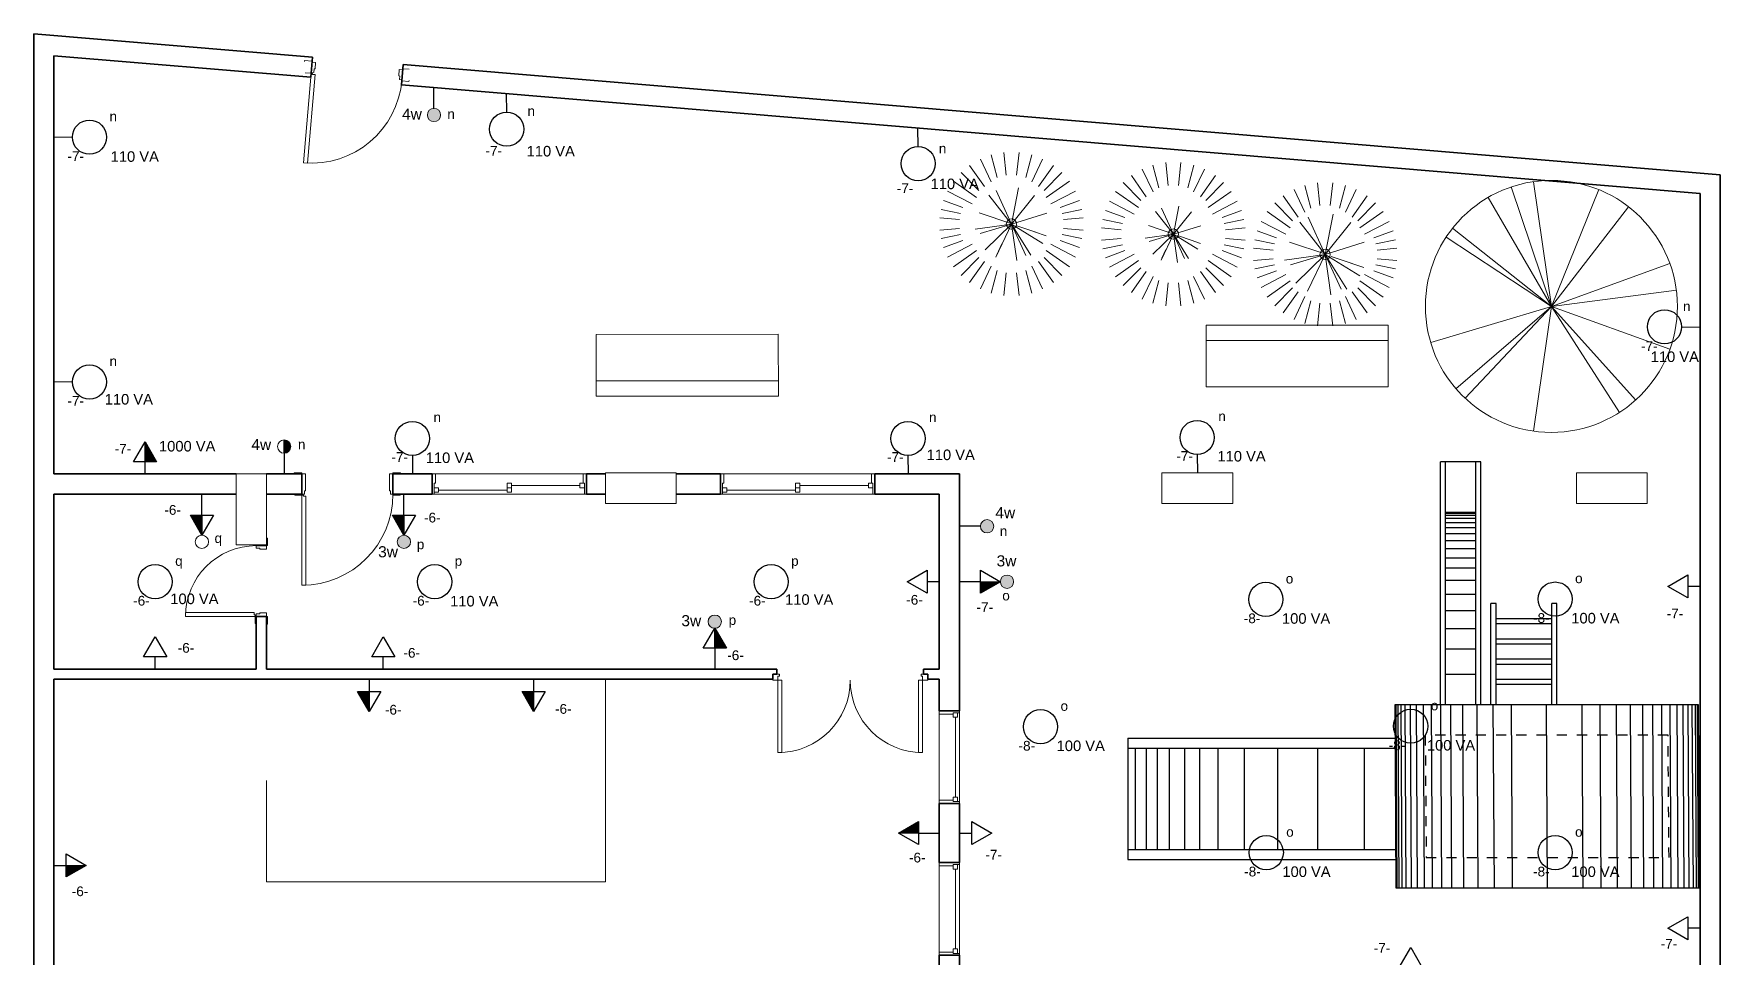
# Model space of a CAD drawing. Header units: metres. Extents: x -182 to 99, y 70 to 113.
# Drawn here: x -91.22 to -74.55, y 103.51 to 112.63 of the extents above; entities that cross this region are included whole.
import ezdxf

# ---------------------------------------------------------------- set-up
doc = ezdxf.new("R2010")
doc.units = ezdxf.units.M
doc.header["$LTSCALE"] = 0.01
doc.linetypes.add('HIDDEN2', pattern=[4.7625, 3.175, -1.5875])
for name, color, linetype, lineweight in [('A-DOOR', 1, 'Continuous', 9), ('A-DOOR-FRAM', 1, 'Continuous', 13), ('A-GLAZ', 6, 'Continuous', 9), ('A-GLAZ-FRAM', 6, 'Continuous', 13), ('A-GLAZ-GLAS', 6, 'Continuous', 13), ('A-WALL', 2, 'Continuous', 9), ('L-PLNT-BEDS', 3, 'Continuous', 9), ('L-SITE', 6, 'Continuous', 9), ('S-COLS', 6, 'Continuous', 9)]:
    doc.layers.add(name, color=color, linetype=linetype, lineweight=lineweight)
for name, color, linetype in [('Elétrica', 7, 'Continuous'), ('MUEBLES 0.05', 54, 'Continuous'), ('PARED 0.1', 4, 'Continuous'), ('Pared 0.3.', 31, 'Continuous'), ('PUERTAS 0.2', 3, 'Continuous')]:
    doc.layers.add(name, color=color, linetype=linetype)
doc.styles.add('Arial', font='arial.ttf', dxfattribs={"height": 0.29506})

# ---------------------------------------------------------------- blocks, each defined once
blk = doc.blocks.new('Puerta de 1 hoja - 90 x 210 cm-129096-Planta Baja')
at = {"layer": 'A-DOOR', "lineweight": 13}
for p, q in [((0.677, 1), (0.717, 1)), ((0.677, 0.12), (0.677, 1)), ((0.717, 0.11), (0.717, 1)), ((0.702, 0.12), (0.677, 0.12)), ((0.702, 0.11), (0.702, 0.12)), ((0.717, 0.11), (0.702, 0.11))]:
    blk.add_line(p, q, dxfattribs=at)
blk.add_arc((0.717, 0.1), 0.9, 90, 180, dxfattribs=at)
at = {"layer": 'A-DOOR-FRAM'}
for p, q in [((-0.183, 0.11), (-0.253, 0.11)), ((-0.253, 0.11), (-0.253, 0.1)), ((-0.183, 0.1), (-0.183, 0.11)), ((-0.158, 0.1), (-0.183, 0.1)), ((-0.158, 0.065), (-0.158, 0.1)), ((-0.148, 0.065), (-0.158, 0.065)), ((-0.148, -0.1), (-0.148, 0.065)), ((0.692, 0.065), (0.682, 0.065)), ((0.682, 0.065), (0.682, -0.1)), ((0.717, 0.1), (0.692, 0.1)), ((0.692, 0.1), (0.692, 0.065)), ((0.787, 0.11), (0.717, 0.11)), ((0.717, 0.11), (0.717, 0.1)), ((0.787, 0.1), (0.787, 0.11)), ((-0.258, -0.1), (-0.258, -0.11)), ((-0.258, -0.11), (-0.183, -0.11)), ((-0.183, -0.11), (-0.183, -0.1)), ((-0.183, -0.1), (-0.148, -0.1)), ((0.682, -0.1), (0.717, -0.1)), ((0.717, -0.1), (0.717, -0.11)), ((0.717, -0.11), (0.792, -0.11)), ((0.792, -0.11), (0.792, -0.1))]:
    blk.add_line(p, q, dxfattribs=at)
blk = doc.blocks.new('PVC Double - Panneaux vitrés haut - 1_43 m x 2_10 m-190045-Planta Baja')
at = {"layer": 'A-DOOR'}
for p, q in [((-0.675, -0.06), (-0.715, -0.06)), ((-0.715, -0.06), (-0.715, -0.775)), ((-0.675, -0.775), (-0.675, -0.06)), ((0.675, -0.775), (0.675, -0.06)), ((0.675, -0.06), (0.715, -0.06)), ((0.715, -0.06), (0.715, -0.775)), ((-0.715, -0.775), (-0.675, -0.775)), ((0.715, -0.775), (0.675, -0.775))]:
    blk.add_line(p, q, dxfattribs=at)
for centre, start, end in [((-0.715, -0.06), 270, 360), ((0.715, -0.06), 180, 270)]:
    blk.add_arc(centre, 0.715, start, end, dxfattribs=at)
at = {"layer": 'A-DOOR-FRAM'}
for p, q in [((-0.7, 0), (-0.725, 0)), ((-0.7, -0.02), (-0.7, 0)), ((0.725, 0), (0.7, 0)), ((0.7, 0), (0.7, -0.02)), ((-0.765, -0.05), (-0.765, -0.06)), ((-0.765, -0.06), (-0.715, -0.06)), ((-0.715, -0.06), (-0.715, -0.02)), ((-0.715, -0.02), (-0.7, -0.02)), ((0.7, -0.02), (0.715, -0.02)), ((0.715, -0.02), (0.715, -0.06)), ((0.715, -0.06), (0.765, -0.06)), ((0.765, -0.06), (0.765, -0.05))]:
    blk.add_line(p, q, dxfattribs=at)
blk = doc.blocks.new('Pilar rectangular hormigón - 300 x 700 mm-506285-Planta Baja')
at = {"layer": 'S-COLS'}
for p, q in [((0.15, 0.35), (-0.15, 0.35)), ((-0.15, 0.35), (-0.15, -0.35)), ((0.15, -0.35), (0.15, 0.35)), ((-0.15, -0.35), (0.15, -0.35))]:
    blk.add_line(p, q, dxfattribs=at)
blk = doc.blocks.new('Puerta de 1 hoja - 70 x 210 cm-V8-Planta Baja')
at = {"layer": 'A-DOOR', "lineweight": 13}
for p, q in [((0.577, -0.07), (0.577, -0.75)), ((0.602, -0.07), (0.577, -0.07)), ((0.602, -0.06), (0.602, -0.07)), ((0.617, -0.06), (0.602, -0.06)), ((0.617, -0.06), (0.617, -0.75)), ((0.577, -0.75), (0.617, -0.75))]:
    blk.add_line(p, q, dxfattribs=at)
blk.add_arc((0.617, -0.05), 0.7, 180, 270, dxfattribs=at)
at = {"layer": 'A-DOOR-FRAM'}
for p, q in [((-0.158, 0.06), (-0.083, 0.06)), ((-0.158, 0.05), (-0.158, 0.06)), ((-0.083, 0.06), (-0.083, 0.05)), ((-0.083, 0.05), (-0.048, 0.05)), ((-0.048, 0.05), (-0.048, -0.015)), ((0.582, -0.015), (0.582, 0.05)), ((0.582, 0.05), (0.617, 0.05)), ((0.617, 0.05), (0.617, 0.06)), ((0.617, 0.06), (0.692, 0.06)), ((0.692, 0.06), (0.692, 0.05)), ((-0.083, -0.06), (-0.091, -0.06)), ((-0.083, -0.05), (-0.083, -0.06)), ((-0.058, -0.05), (-0.083, -0.05)), ((-0.058, -0.015), (-0.058, -0.05)), ((-0.048, -0.015), (-0.058, -0.015)), ((0.592, -0.015), (0.582, -0.015)), ((0.592, -0.05), (0.592, -0.015)), ((0.617, -0.05), (0.592, -0.05)), ((0.617, -0.06), (0.617, -0.05)), ((0.687, -0.06), (0.617, -0.06)), ((0.687, -0.05), (0.687, -0.06))]:
    blk.add_line(p, q, dxfattribs=at)
blk = doc.blocks.new('M_Deslizante con cubrejuntas - 1830 x 0610 mm-391156-Planta Baja')
at = {"layer": 'A-GLAZ-FRAM'}
for p, q in [((-0.762, 0.1), (-0.74295, 0.1)), ((-0.74295, 0.1), (-0.74295, -0.00795)), ((-0.6985, 0.0365), (-0.74295, 0.0365)), ((-0.6985, -0.00795), (-0.6985, 0.0365)), ((-0.022225, 0.08095), (-0.022225, -0.00795)), ((0.022225, 0.08095), (-0.022225, 0.08095)), ((0.022225, 0.0365), (-0.022225, 0.0365)), ((0.022225, -0.00795), (0.022225, 0.08095)), ((0.6985, 0.08095), (0.6985, 0.0365)), ((0.74295, 0.08095), (0.6985, 0.08095)), ((0.6985, 0.0365), (0.74295, 0.0365)), ((0.74295, 0.1), (0.74295, -0.00795)), ((0.762, 0.1), (0.74295, 0.1)), ((0.762, -0.1), (0.762, 0.1)), ((-0.73025, -0.1), (-0.762, -0.1)), ((-0.74295, -0.00795), (-0.73025, -0.00795)), ((-0.73025, -0.00795), (-0.6985, -0.00795)), ((-0.73025, -0.00795), (-0.73025, -0.1)), ((-0.022225, -0.00795), (0.022225, -0.00795)), ((0.73025, -0.00795), (0.73025, -0.1)), ((0.74295, -0.00795), (0.73025, -0.00795)), ((0.73025, -0.1), (0.762, -0.1))]:
    blk.add_line(p, q, dxfattribs=at)
at = {"layer": 'A-GLAZ-GLAS'}
for p, q in [((-0.022225, 0.014275), (-0.6985, 0.014275)), ((0.022225, 0.058725), (0.6985, 0.058725))]:
    blk.add_line(p, q, dxfattribs=at)
blk = doc.blocks.new('M_Fijo - 0915 x 1830 mm-391251-Planta Baja')
at = {"layer": 'A-GLAZ-FRAM'}
for p, q in [((-0.4575, 0.113), (-0.4385, 0.113)), ((-0.4385, 0.113), (-0.4385, 0.05)), ((-0.4385, 0.094), (-0.3945, 0.094)), ((-0.4385, 0.05), (-0.3945, 0.05)), ((-0.4255, 0.05), (-0.4255, -0.087)), ((-0.3945, 0.094), (-0.3945, 0.05)), ((0.3945, 0.094), (0.3945, 0.05)), ((0.4385, 0.094), (0.3945, 0.094)), ((0.3945, 0.05), (0.4385, 0.05)), ((0.4255, 0.05), (0.4255, -0.087)), ((0.4385, 0.113), (0.4385, 0.05)), ((0.4564, 0.113), (0.4385, 0.113)), ((-0.4575, -0.087), (-0.4255, -0.087)), ((0.4575, -0.087), (0.4255, -0.087))]:
    blk.add_line(p, q, dxfattribs=at)
at = {"layer": 'A-GLAZ-GLAS'}
blk.add_line((-0.3945, 0.072), (0.3945, 0.072), dxfattribs=at)
blk = doc.blocks.new('M_RPC Árbol - Caducifolio - Cerezo japonés - 4_5 metros-371819-Planta Baja')
at = {"layer": 'L-PLNT-BEDS'}
for q in [(-0.398, 1.18), (-0.177, 1.232), (-0.626, 1.076), (0.468, 1.154), (0.762, 0.985), (-1.04, 0.684), (-0.976, 0.772), (1.17, 0.424), (-1.192, -0.358), (-0.943, -0.813), (-0.853, -0.907), (-0.177, -1.232), (1.235, 0.159), (0.672, -1.048), (1.172, -0.421), (0.834, -0.925)]:
    blk.add_line((0, 0), q, dxfattribs=at)
for start, end in [(360, 180), (180, 360)]:
    blk.add_arc((0, 0), 1.245, start, end, dxfattribs=at)
blk = doc.blocks.new('M_Banco de parque - 1800 mm-374332-Planta Baja')
at = {"layer": 'L-SITE'}
for p, q in [((0.9, 0.305), (-0.9, 0.305)), ((-0.9, 0.305), (-0.9, -0.305)), ((0.9, -0.305), (0.9, 0.305)), ((-0.9, 0.154), (0.9, 0.154)), ((-0.9, -0.305), (0.9, -0.305))]:
    blk.add_line(p, q, dxfattribs=at)
blk = doc.blocks.new('M_RPC Arbusto - Boj - 0_8 metros-380883-Planta Baja')
at = {"layer": 'L-PLNT-BEDS'}
for p, q in [((-0.202, 0.682), (-0.142, 0.458)), ((-0.075, 0.707), (-0.051, 0.482)), ((0.075, 0.707), (0.051, 0.482)), ((0.202, 0.682), (0.142, 0.458)), ((-0.497, 0.509), (-0.322, 0.332)), ((-0.415, 0.578), (-0.268, 0.369)), ((-0.307, 0.642), (-0.2, 0.417)), ((0.307, 0.642), (0.2, 0.417)), ((0.415, 0.578), (0.268, 0.369)), ((0.497, 0.509), (0.322, 0.332)), ((-0.573, 0.422), (-0.344, 0.262)), ((0, 0), (-0.169, 0.367)), ((0, 0), (0.079, 0.396)), ((0.573, 0.422), (0.344, 0.262)), ((-0.672, 0.233), (-0.481, 0.163)), ((-0.632, 0.326), (-0.388, 0.198)), ((0, 0), (-0.25, 0.318)), ((0, 0), (0.255, 0.314)), ((0.632, 0.326), (0.388, 0.198)), ((0.672, 0.233), (0.481, 0.163)), ((-0.709, 0.061), (-0.515, 0.043)), ((-0.696, 0.144), (-0.502, 0.105)), ((0, 0), (-0.4, -0.058)), ((-0.353, 0.122), (0.006, 0.002)), ((0, 0), (-0.342, -0.105)), ((0, 0), (-0.288, -0.283)), ((0, 0), (-0.173, -0.365)), ((0, 0), (0.386, 0.119)), ((0, 0), (0.158, -0.344)), ((0, 0), (0.058, -0.4)), ((0, 0), (0.214, -0.343)), ((0, 0), (0.344, -0.213)), ((0.696, 0.144), (0.502, 0.105)), ((0.709, 0.061), (0.515, 0.043)), ((-0.709, -0.061), (-0.515, -0.043)), ((-0.696, -0.144), (-0.502, -0.105)), ((-0.672, -0.233), (-0.481, -0.163)), ((0.06, -0.02), (0.267, -0.089)), ((0.383, -0.13), (0.253, -0.086)), ((0.672, -0.233), (0.481, -0.163)), ((0.696, -0.144), (0.502, -0.105)), ((0.709, -0.061), (0.515, -0.043)), ((-0.632, -0.326), (-0.388, -0.198)), ((-0.573, -0.422), (-0.344, -0.262)), ((-0.497, -0.509), (-0.322, -0.332)), ((-0.161, -0.337), (-0.105, -0.219)), ((0.497, -0.509), (0.322, -0.332)), ((0.573, -0.422), (0.344, -0.262)), ((0.632, -0.326), (0.388, -0.198)), ((-0.415, -0.578), (-0.268, -0.369)), ((-0.307, -0.642), (-0.2, -0.417)), ((-0.202, -0.682), (-0.142, -0.458)), ((-0.075, -0.707), (-0.051, -0.482)), ((0.075, -0.707), (0.051, -0.482)), ((0.202, -0.682), (0.142, -0.458)), ((0.307, -0.642), (0.2, -0.417)), ((0.415, -0.578), (0.268, -0.369))]:
    blk.add_line(p, q, dxfattribs=at)
for start, end in [(360, 180), (180, 360)]:
    blk.add_arc((0, 0), 0.0508, start, end, dxfattribs=at)
blk = doc.blocks.new('M_RPC Arbusto - Maguey - 0_56 metros-380887-Planta Baja')
at = {"layer": 'L-PLNT-BEDS'}
for p, q in [((-0.202, 0.682), (-0.142, 0.458)), ((-0.075, 0.707), (-0.051, 0.482)), ((0.075, 0.707), (0.051, 0.482)), ((0.202, 0.682), (0.142, 0.458)), ((-0.497, 0.509), (-0.322, 0.332)), ((-0.415, 0.578), (-0.268, 0.369)), ((-0.307, 0.642), (-0.2, 0.417)), ((0.307, 0.642), (0.2, 0.417)), ((0.415, 0.578), (0.268, 0.369)), ((0.497, 0.509), (0.322, 0.332)), ((-0.573, 0.422), (-0.344, 0.262)), ((0.573, 0.422), (0.344, 0.262)), ((-0.672, 0.233), (-0.481, 0.163)), ((-0.632, 0.326), (-0.388, 0.198)), ((0, 0), (-0.175, 0.222)), ((0, 0), (-0.118, 0.257)), ((0, 0), (0.055, 0.277)), ((0, 0), (0.178, 0.22)), ((0.632, 0.326), (0.388, 0.198)), ((0.672, 0.233), (0.481, 0.163)), ((-0.709, 0.061), (-0.515, 0.043)), ((-0.696, 0.144), (-0.502, 0.105)), ((0, 0), (-0.28, -0.04)), ((-0.247, 0.086), (0.004, 0.001)), ((0, 0), (-0.239, -0.074)), ((0, 0), (-0.202, -0.198)), ((0, 0), (-0.121, -0.256)), ((0, 0), (0.27, 0.083)), ((0, 0), (0.111, -0.241)), ((0, 0), (0.04, -0.28)), ((0, 0), (0.149, -0.24)), ((0, 0), (0.241, -0.149)), ((0.696, 0.144), (0.502, 0.105)), ((0.709, 0.061), (0.515, 0.043)), ((-0.709, -0.061), (-0.515, -0.043)), ((-0.696, -0.144), (-0.502, -0.105)), ((-0.672, -0.233), (-0.481, -0.163)), ((-0.113, -0.236), (-0.073, -0.153)), ((0.042, -0.014), (0.187, -0.063)), ((0.268, -0.091), (0.177, -0.06)), ((0.672, -0.233), (0.481, -0.163)), ((0.696, -0.144), (0.502, -0.105)), ((0.709, -0.061), (0.515, -0.043)), ((-0.632, -0.326), (-0.388, -0.198)), ((-0.573, -0.422), (-0.344, -0.262)), ((-0.497, -0.509), (-0.322, -0.332)), ((0.497, -0.509), (0.322, -0.332)), ((0.573, -0.422), (0.344, -0.262)), ((0.632, -0.326), (0.388, -0.198)), ((-0.415, -0.578), (-0.268, -0.369)), ((-0.307, -0.642), (-0.2, -0.417)), ((-0.202, -0.682), (-0.142, -0.458)), ((-0.075, -0.707), (-0.051, -0.482)), ((0.075, -0.707), (0.051, -0.482)), ((0.202, -0.682), (0.142, -0.458)), ((0.307, -0.642), (0.2, -0.417)), ((0.415, -0.578), (0.268, -0.369))]:
    blk.add_line(p, q, dxfattribs=at)
for start, end in [(360, 180), (180, 360)]:
    blk.add_arc((0, 0), 0.0508, start, end, dxfattribs=at)
blk = doc.blocks.new('M_RPC Arbusto - Tejo - 0_72 metros-380935-Planta Baja')
at = {"layer": 'L-PLNT-BEDS'}
for p, q in [((-0.202, 0.682), (-0.142, 0.458)), ((-0.075, 0.707), (-0.051, 0.482)), ((0.075, 0.707), (0.051, 0.482)), ((0.202, 0.682), (0.142, 0.458)), ((-0.497, 0.509), (-0.322, 0.332)), ((-0.415, 0.578), (-0.268, 0.369)), ((-0.307, 0.642), (-0.2, 0.417)), ((0.307, 0.642), (0.2, 0.417)), ((0.415, 0.578), (0.268, 0.369)), ((0.497, 0.509), (0.322, 0.332)), ((-0.573, 0.422), (-0.344, 0.262)), ((0, 0), (0.071, 0.357)), ((0.573, 0.422), (0.344, 0.262)), ((-0.672, 0.233), (-0.481, 0.163)), ((-0.632, 0.326), (-0.388, 0.198)), ((0, 0), (-0.225, 0.286)), ((0, 0), (-0.152, 0.33)), ((0, 0), (0.229, 0.282)), ((0.632, 0.326), (0.388, 0.198)), ((0.672, 0.233), (0.481, 0.163)), ((-0.709, 0.061), (-0.515, 0.043)), ((-0.696, 0.144), (-0.502, 0.105)), ((0, 0), (-0.36, -0.052)), ((-0.318, 0.11), (0.005, 0.002)), ((0, 0), (-0.308, -0.095)), ((0, 0), (-0.259, -0.255)), ((0, 0), (-0.156, -0.329)), ((0, 0), (0.348, 0.107)), ((0, 0), (0.143, -0.31)), ((0, 0), (0.052, -0.36)), ((0, 0), (0.192, -0.309)), ((0, 0), (0.309, -0.191)), ((0.696, 0.144), (0.502, 0.105)), ((0.709, 0.061), (0.515, 0.043)), ((-0.709, -0.061), (-0.515, -0.043)), ((-0.696, -0.144), (-0.502, -0.105)), ((-0.672, -0.233), (-0.481, -0.163)), ((0.054, -0.018), (0.24, -0.08)), ((0.344, -0.117), (0.227, -0.077)), ((0.672, -0.233), (0.481, -0.163)), ((0.696, -0.144), (0.502, -0.105)), ((0.709, -0.061), (0.515, -0.043)), ((-0.632, -0.326), (-0.388, -0.198)), ((-0.573, -0.422), (-0.344, -0.262)), ((-0.497, -0.509), (-0.322, -0.332)), ((-0.145, -0.303), (-0.094, -0.197)), ((0.497, -0.509), (0.322, -0.332)), ((0.573, -0.422), (0.344, -0.262)), ((0.632, -0.326), (0.388, -0.198)), ((-0.415, -0.578), (-0.268, -0.369)), ((-0.307, -0.642), (-0.2, -0.417)), ((-0.202, -0.682), (-0.142, -0.458)), ((-0.075, -0.707), (-0.051, -0.482)), ((0.075, -0.707), (0.051, -0.482)), ((0.202, -0.682), (0.142, -0.458)), ((0.307, -0.642), (0.2, -0.417)), ((0.415, -0.578), (0.268, -0.369))]:
    blk.add_line(p, q, dxfattribs=at)
for start, end in [(360, 180), (180, 360)]:
    blk.add_arc((0, 0), 0.0508, start, end, dxfattribs=at)
blk = doc.blocks.new('A$C076D0BCC')
at = {"layer": 'MUEBLES 0.05', "linetype": 'Continuous', "ltscale": 0.05}
for p, q in [((0.01, 6.4), (0.02, 4.591)), ((0.03, 6.4), (0.04, 4.591)), ((0.06, 6.4), (0.07, 4.591)), ((0.1, 6.4), (0.11, 4.591)), ((0.15, 6.4), (0.16, 4.591)), ((0.21, 6.4), (0.22, 4.591)), ((0.28, 6.4), (0.29, 4.591)), ((0.36, 6.4), (0.37, 4.591)), ((0.45, 6.4), (0.46, 4.591)), ((0.55, 6.4), (0.56, 4.591)), ((0.67, 6.4), (0.68, 4.591)), ((0.81, 6.4), (0.82, 4.591)), ((0.97, 6.4), (0.98, 4.591)), ((1.15, 6.4), (1.16, 4.591)), ((1.86, 4.591), (1.85, 6.4)), ((2.04, 4.591), (2.03, 6.4)), ((2.2, 4.591), (2.19, 6.4)), ((2.34, 4.591), (2.33, 6.4)), ((2.46, 4.591), (2.45, 6.4)), ((2.56, 4.591), (2.55, 6.4)), ((2.65, 4.591), (2.64, 6.4)), ((2.73, 4.591), (2.72, 6.4)), ((2.8, 4.591), (2.79, 6.4)), ((2.86, 4.591), (2.85, 6.4)), ((2.91, 4.591), (2.9, 6.4)), ((2.95, 4.591), (2.94, 6.4)), ((2.98, 4.591), (2.97, 6.4)), ((3, 4.591), (2.99, 6.4)), ((3.31, 6.02), (3.31, 5.02)), ((3.771, 6.02), (3.771, 5.02)), ((4.165, 6.02), (4.165, 5.02)), ((4.495, 6.02), (4.495, 5.02)), ((4.757, 6.02), (4.757, 5.02)), ((4.94, 5.022), (4.94, 6.022)), ((5.09, 5.022), (5.09, 6.022)), ((5.24, 5.022), (5.24, 6.022)), ((5.359, 5.022), (5.359, 6.022)), ((5.469, 5.022), (5.469, 6.022)), ((5.576, 5.022), (5.576, 6.022)), ((5.65, 4.92), (5.65, 6.12)), ((1.41, 4.591), (1.41, 3.591)), ((1.46, 4.591), (1.46, 3.591)), ((2.01, 4.591), (2.01, 3.591)), ((2.06, 4.591), (2.06, 3.591)), ((2.16, 4.591), (2.16, 2.191)), ((2.21, 4.591), (2.21, 2.191)), ((2.51, 4.591), (2.51, 2.191)), ((2.56, 4.591), (2.56, 2.191)), ((1.46, 4.391), (2.01, 4.391)), ((1.46, 4.341), (2.01, 4.341)), ((1.46, 4.191), (2.01, 4.191)), ((2.21, 4.291), (2.51, 4.291)), ((1.46, 4.141), (2.01, 4.141)), ((2.21, 4.041), (2.51, 4.041)), ((1.46, 3.991), (2.01, 3.991)), ((1.46, 3.941), (2.01, 3.941)), ((2.21, 3.841), (2.51, 3.841)), ((1.46, 3.791), (2.01, 3.791)), ((1.46, 3.741), (2.01, 3.741)), ((1.41, 3.591), (1.46, 3.591)), ((2.01, 3.591), (2.06, 3.591)), ((2.21, 3.661), (2.51, 3.661)), ((2.21, 3.501), (2.51, 3.501)), ((2.21, 3.361), (2.51, 3.361)), ((2.21, 3.241), (2.51, 3.241)), ((2.21, 3.141), (2.51, 3.141)), ((2.21, 3.051), (2.51, 3.051)), ((2.21, 2.971), (2.51, 2.971)), ((2.21, 2.901), (2.51, 2.901)), ((2.21, 2.841), (2.51, 2.841)), ((2.21, 2.791), (2.51, 2.791)), ((2.21, 2.751), (2.51, 2.751)), ((2.21, 2.721), (2.51, 2.721)), ((2.21, 2.701), (2.51, 2.701)), ((2.21, 2.691), (2.51, 2.691)), ((2.16, 2.191), (2.56, 2.191))]:
    blk.add_line(p, q, dxfattribs=at)
at = {"layer": 'PARED 0.1', "linetype": 'HIDDEN2', "ltscale": 0.05}
blk.add_lwpolyline([(0.3, 6.1), (0.31, 4.891), (2.71, 4.891), (2.7, 6.1)], close=True, dxfattribs=at)
at = {"layer": 'Pared 0.3.', "linetype": 'Continuous', "ltscale": 0.05}
for p, q in [((3, 6.4), (0, 6.4)), ((1.5, 6.4), (1.51, 4.591)), ((0.01, 4.591), (3.01, 4.591))]:
    blk.add_line(p, q, dxfattribs=at)
at = {"layer": 'PUERTAS 0.2', "linetype": 'Continuous', "ltscale": 0.05}
for p, q in [((0, 6.4), (0.01, 4.591)), ((3.01, 4.591), (3, 6.4)), ((5.65, 6.12), (3, 6.12)), ((5.65, 6.02), (3, 6.02)), ((5.65, 5.02), (3, 5.02)), ((5.65, 4.92), (3, 4.92))]:
    blk.add_line(p, q, dxfattribs=at)
blk = doc.blocks.new('Puerta de 1 hoja - 90 x 210 cm-V2-Planta Baja')
at = {"layer": 'A-DOOR', "lineweight": 13}
for p, q in [((0.677, 0.95), (0.717, 0.95)), ((0.677, 0.07), (0.677, 0.95)), ((0.717, 0.06), (0.717, 0.95)), ((0.702, 0.07), (0.677, 0.07)), ((0.702, 0.06), (0.702, 0.07)), ((0.717, 0.06), (0.702, 0.06))]:
    blk.add_line(p, q, dxfattribs=at)
blk.add_arc((0.717, 0.05), 0.9, 90, 180, dxfattribs=at)
at = {"layer": 'A-DOOR-FRAM'}
for p, q in [((-0.183, 0.06), (-0.253, 0.06)), ((-0.253, 0.06), (-0.253, 0.05)), ((-0.183, 0.05), (-0.183, 0.06)), ((-0.158, 0.05), (-0.183, 0.05)), ((-0.158, 0.015), (-0.158, 0.05)), ((-0.148, 0.015), (-0.158, 0.015)), ((-0.148, -0.05), (-0.148, 0.015)), ((0.692, 0.015), (0.682, 0.015)), ((0.682, 0.015), (0.682, -0.05)), ((0.717, 0.05), (0.692, 0.05)), ((0.692, 0.05), (0.692, 0.015)), ((0.777, 0.06), (0.717, 0.06)), ((0.717, 0.06), (0.717, 0.05)), ((-0.244, -0.06), (-0.183, -0.06)), ((-0.183, -0.06), (-0.183, -0.05)), ((-0.183, -0.05), (-0.148, -0.05)), ((0.682, -0.05), (0.717, -0.05)), ((0.717, -0.05), (0.717, -0.06)), ((0.717, -0.06), (0.792, -0.06)), ((0.792, -0.06), (0.792, -0.05))]:
    blk.add_line(p, q, dxfattribs=at)

msp = doc.modelspace()

# ---------------------------------------------------------------- hatches: boundary and pattern name
at = {"layer": 'Elétrica', "ltscale": 0.5}
h = msp.add_hatch(color=256, dxfattribs=at)
h.dxf.hatch_style = 1
h.paths.add_polyline_path([(-87.201, 111.827, 1), (-87.332, 111.827, 1)])
h.paths.add_polyline_path([(-81.736, 107.763, 1), (-81.867, 107.763, 1)])
h.paths.add_polyline_path([(-81.669, 107.216, 1), (-81.538, 107.216, 1)])
at = {"layer": 'Elétrica'}
for points in [[(-90.123, 108.597), (-90.123, 108.399), (-90.009, 108.399)], [(-89.561, 107.676), (-89.561, 107.874), (-89.675, 107.874)], [(-87.564, 107.676), (-87.564, 107.874), (-87.678, 107.874)], [(-81.669, 107.216), (-81.867, 107.216), (-81.867, 107.102)], [(-84.492, 106.756), (-84.492, 106.558), (-84.377, 106.558)], [(-87.908, 105.934), (-87.908, 106.132), (-88.023, 106.132)], [(-86.283, 105.934), (-86.283, 106.132), (-86.397, 106.132)], [(-82.676, 104.732), (-82.478, 104.732), (-82.478, 104.846)], [(-90.705, 104.413), (-90.903, 104.413), (-90.903, 104.299)]]:
    msp.add_hatch(color=256, dxfattribs=at).paths.add_polyline_path(points)
at = {"layer": 'Elétrica', "ltscale": 0.5}
h = msp.add_hatch(color=256, dxfattribs=at)
h.dxf.hatch_style = 1
h.paths.add_polyline_path([(-88.748, 108.485, 0.414214), (-88.682, 108.551, 0.414214), (-88.748, 108.617), (-88.748, 108.551)])
at = {"layer": 'Elétrica'}
h = msp.add_hatch(color=256, dxfattribs=at)
h.paths.add_polyline_path([(-82.719, 86.767, 1), (-82.588, 86.767, 1)])
h.paths.add_polyline_path([(-80.876, 94.428, 1), (-81.008, 94.428, 1)])
h.paths.add_polyline_path([(-81.914, 98.345, 1), (-81.782, 98.345, 1)])
h.paths.add_polyline_path([(-87.498, 107.61, 1), (-87.63, 107.61, 1)])
h.paths.add_polyline_path([(-84.426, 106.821, 1), (-84.557, 106.821, 1)])

# ---------------------------------------------------------------- linework, layer by layer
at = {"layer": 'A-DOOR'}
for p, q in [((-85.573, 104.252), (-85.573, 106.252)), ((-88.923, 104.252), (-88.923, 105.252)), ((-88.923, 104.252), (-85.573, 104.252))]:
    msp.add_line(p, q, dxfattribs=at)
at = {"layer": 'A-WALL', "color": 7, "lineweight": 35}
for p, q in [((-88.468, 112.4), (-91.223, 112.63)), ((-91.223, 112.63), (-91.223, 77.824)), ((-91.023, 112.413), (-88.485, 112.2)), ((-91.023, 108.28), (-91.023, 112.413)), ((-88.485, 112.2), (-88.468, 112.4)), ((-87.571, 112.325), (-87.588, 112.125)), ((-74.555, 111.236), (-87.571, 112.325)), ((-87.588, 112.125), (-74.755, 111.052)), ((-74.555, 103.027), (-74.555, 111.236)), ((-74.755, 111.052), (-74.755, 103.286)), ((-89.223, 108.28), (-91.023, 108.28)), ((-88.573, 108.28), (-88.923, 108.28)), ((-88.573, 108.08), (-88.573, 108.28)), ((-87.285, 108.28), (-87.673, 108.28)), ((-87.673, 108.28), (-87.673, 108.08)), ((-87.285, 108.08), (-87.285, 108.28)), ((-85.573, 108.28), (-85.761, 108.28)), ((-85.761, 108.28), (-85.761, 108.08)), ((-84.435, 108.28), (-84.873, 108.28)), ((-84.435, 108.08), (-84.435, 108.28)), ((-82.073, 108.28), (-82.911, 108.28)), ((-82.911, 108.28), (-82.911, 108.08)), ((-82.073, 105.94), (-82.073, 108.28)), ((-91.023, 108.08), (-89.223, 108.08)), ((-91.023, 106.352), (-91.023, 108.08)), ((-88.923, 108.08), (-88.573, 108.08)), ((-87.673, 108.08), (-87.285, 108.08)), ((-85.761, 108.08), (-85.573, 108.08)), ((-84.873, 108.08), (-84.435, 108.08)), ((-82.911, 108.08), (-82.273, 108.08)), ((-82.273, 108.08), (-82.273, 106.352)), ((-89.023, 107.58), (-89.023, 107.572)), ((-89.023, 107.572), (-88.923, 107.572)), ((-88.923, 107.572), (-88.923, 107.58)), ((-89.023, 106.872), (-89.023, 106.352)), ((-88.923, 106.872), (-89.023, 106.872)), ((-88.923, 106.352), (-88.923, 106.872)), ((-89.023, 106.352), (-91.023, 106.352)), ((-83.878, 106.352), (-88.923, 106.352)), ((-83.878, 106.302), (-83.878, 106.352)), ((-82.273, 106.352), (-82.428, 106.352)), ((-82.428, 106.352), (-82.428, 106.302)), ((-91.023, 106.252), (-83.918, 106.252)), ((-91.023, 93.186), (-91.023, 106.252)), ((-83.918, 106.252), (-83.918, 106.302)), ((-83.918, 106.302), (-83.878, 106.302)), ((-82.428, 106.302), (-82.388, 106.302)), ((-82.388, 106.302), (-82.388, 106.252)), ((-82.388, 106.252), (-82.273, 106.252)), ((-82.273, 106.252), (-82.273, 105.94)), ((-82.273, 105.94), (-82.073, 105.94)), ((-82.073, 105.025), (-82.273, 105.025)), ((-82.273, 105.025), (-82.273, 104.44)), ((-82.073, 104.44), (-82.073, 105.025)), ((-82.273, 104.44), (-82.073, 104.44)), ((-82.073, 103.525), (-82.273, 103.525)), ((-82.273, 103.525), (-82.273, 100.933)), ((-82.073, 100.933), (-82.073, 103.525))]:
    msp.add_line(p, q, dxfattribs=at)
at = {"layer": 'A-WALL', "color": 7}
for p, q in [((-87.285, 108.28), (-85.761, 108.28)), ((-84.435, 108.28), (-82.911, 108.28)), ((-85.761, 108.08), (-87.285, 108.08)), ((-82.911, 108.08), (-84.435, 108.08)), ((-82.273, 105.025), (-82.273, 105.94)), ((-82.073, 105.94), (-82.073, 105.025)), ((-82.273, 103.525), (-82.273, 104.44)), ((-82.073, 104.44), (-82.073, 103.525))]:
    msp.add_line(p, q, dxfattribs=at)
at = {"layer": 'Elétrica'}
for p, q in [((-87.267, 111.893), (-87.267, 112.098)), ((-86.548, 111.856), (-86.549, 112.038)), ((-82.482, 111.516), (-82.484, 111.698)), ((-90.84, 111.608), (-91.023, 111.606)), ((-74.937, 109.734), (-74.755, 109.732)), ((-90.84, 109.189), (-91.023, 109.188)), ((-90.123, 108.399), (-90.123, 108.597)), ((-90.123, 108.28), (-90.123, 108.399)), ((-88.748, 108.485), (-88.748, 108.28)), ((-87.481, 108.462), (-87.479, 108.28)), ((-82.583, 108.462), (-82.581, 108.28)), ((-79.725, 108.472), (-79.723, 108.29)), ((-89.561, 107.874), (-89.561, 108.08)), ((-87.564, 107.874), (-87.564, 108.08)), ((-89.561, 107.874), (-89.561, 107.676)), ((-87.564, 107.874), (-87.564, 107.676)), ((-81.867, 107.763), (-82.073, 107.763)), ((-82.273, 107.216), (-82.393, 107.216)), ((-81.867, 107.216), (-82.073, 107.216)), ((-81.867, 107.216), (-81.669, 107.216)), ((-74.755, 107.169), (-74.875, 107.169)), ((-84.492, 106.558), (-84.492, 106.756)), ((-84.492, 106.558), (-84.492, 106.352)), ((-90.023, 106.352), (-90.023, 106.472)), ((-87.769, 106.352), (-87.769, 106.472)), ((-87.908, 106.252), (-87.908, 106.132)), ((-86.283, 106.252), (-86.283, 106.132)), ((-87.908, 106.132), (-87.908, 105.934)), ((-86.283, 106.132), (-86.283, 105.934)), ((-82.478, 104.732), (-82.676, 104.732)), ((-82.478, 104.732), (-82.273, 104.732)), ((-82.073, 104.732), (-81.953, 104.732)), ((-91.023, 104.413), (-90.903, 104.413)), ((-90.903, 104.413), (-90.705, 104.413)), ((-74.755, 103.792), (-74.875, 103.792))]:
    msp.add_line(p, q, dxfattribs=at)
at = {"layer": 'Elétrica', "color": 7, "ltscale": 0.5, "true_color": 0xffffff}
for p, q in [((-79.723, 111.463), (-79.722, 111.467)), ((-88.748, 108.551), (-88.748, 108.617)), ((-88.748, 108.485), (-88.748, 108.551))]:
    msp.add_line(p, q, dxfattribs=at)
at = {"layer": 'Elétrica'}
for points in [[(-90.237, 108.399), (-90.123, 108.597), (-90.009, 108.399)], [(-89.447, 107.874), (-89.561, 107.676), (-89.675, 107.874)], [(-87.45, 107.874), (-87.564, 107.676), (-87.678, 107.874)], [(-82.393, 107.102), (-82.59, 107.216), (-82.393, 107.33)], [(-81.867, 107.33), (-81.669, 107.216), (-81.867, 107.102)], [(-74.875, 107.055), (-75.073, 107.169), (-74.875, 107.283)], [(-84.606, 106.558), (-84.492, 106.756), (-84.377, 106.558)], [(-90.137, 106.472), (-90.023, 106.67), (-89.909, 106.472)], [(-87.883, 106.472), (-87.769, 106.67), (-87.655, 106.472)], [(-87.794, 106.132), (-87.908, 105.934), (-88.023, 106.132)], [(-86.168, 106.132), (-86.283, 105.934), (-86.397, 106.132)], [(-82.478, 104.618), (-82.676, 104.732), (-82.478, 104.846)], [(-81.953, 104.846), (-81.755, 104.732), (-81.953, 104.618)], [(-90.903, 104.527), (-90.705, 104.413), (-90.903, 104.299)], [(-74.875, 103.678), (-75.073, 103.792), (-74.875, 103.906)], [(-77.728, 103.405), (-77.614, 103.603), (-77.5, 103.405)]]:
    msp.add_lwpolyline(points, close=True, dxfattribs=at)
at = {"layer": 'Elétrica', "lineweight": 20}
for centre in [(-87.267, 111.827), (-88.748, 108.551), (-89.561, 107.61), (-87.564, 107.61), (-81.801, 107.763), (-81.604, 107.216), (-84.492, 106.821)]:
    msp.add_circle(centre, 0.0658, dxfattribs=at)
at = {"layer": 'Elétrica'}
for centre in [(-86.548, 111.687), (-90.672, 111.608), (-82.482, 111.347), (-75.106, 109.734), (-90.672, 109.189), (-87.481, 108.631), (-82.583, 108.631), (-79.725, 108.641), (-90.023, 107.216), (-87.26, 107.216), (-83.935, 107.216), (-79.046, 107.041), (-76.187, 107.044), (-81.273, 105.783), (-77.614, 105.788), (-79.042, 104.539), (-76.187, 104.539)]:
    msp.add_circle(centre, 0.169, dxfattribs=at)

# ---------------------------------------------------------------- block references
at = {"layer": 'A-DOOR'}
for name, p, rotation in [('Puerta de 1 hoja - 90 x 210 cm-V2-Planta Baja', (-87.762, 112.24), 175.2185330680502), ('Puerta de 1 hoja - 90 x 210 cm-129096-Planta Baja', (-87.856, 108.18), 180), ('Puerta de 1 hoja - 70 x 210 cm-V8-Planta Baja', (-88.973, 107.489), 269.9999999999999)]:
    msp.add_blockref(name, p, dxfattribs=dict(at, rotation=rotation))
msp.add_blockref('PVC Double - Panneaux vitrés haut - 1_43 m x 2_10 m-190045-Planta Baja', (-83.153, 106.302), dxfattribs=at)
at = {"layer": 'A-GLAZ'}
for name, p, rotation in [('M_Deslizante con cubrejuntas - 1830 x 0610 mm-391156-Planta Baja', (-86.523, 108.18), 180), ('M_Deslizante con cubrejuntas - 1830 x 0610 mm-391156-Planta Baja', (-83.673, 108.18), 180), ('M_Fijo - 0915 x 1830 mm-391251-Planta Baja', (-82.186, 105.482), 269.9999999999999), ('M_Fijo - 0915 x 1830 mm-391251-Planta Baja', (-82.186, 103.982), 269.9999999999999)]:
    msp.add_blockref(name, p, dxfattribs=dict(at, rotation=rotation))
at = {"layer": 'L-PLNT-BEDS'}
for name, p in [('M_RPC Arbusto - Tejo - 0_72 metros-380935-Planta Baja', (-81.56, 110.75)), ('M_RPC Arbusto - Maguey - 0_56 metros-380887-Planta Baja', (-79.96, 110.65)), ('M_RPC Árbol - Caducifolio - Cerezo japonés - 4_5 metros-371819-Planta Baja', (-76.224, 109.936)), ('M_RPC Arbusto - Boj - 0_8 metros-380883-Planta Baja', (-78.46, 110.45))]:
    msp.add_blockref(name, p, dxfattribs=at)
at = {"layer": 'L-SITE', "rotation": 359.9798709463778}
msp.add_blockref('M_Banco de parque - 1800 mm-374332-Planta Baja', (-78.736, 109.446), dxfattribs=at)
at = {"layer": 'L-SITE', "xscale": -1, "rotation": 180.0201290536221}
msp.add_blockref('M_Banco de parque - 1800 mm-374332-Planta Baja', (-84.764, 109.355), dxfattribs=at)
at = {"layer": 'PARED 0.1', "linetype": 'Continuous', "ltscale": 0.05, "rotation": 179.9999999999999}
msp.add_blockref('A$C076D0BCC', (-74.761, 110.59), dxfattribs=at)
at = {"layer": 'S-COLS'}
for p, rotation in [((-89.073, 107.93), 180), ((-85.223, 108.14), 269.9999999999993), ((-79.723, 108.14), 269.9999999999996), ((-75.627, 108.14), 89.99999999999945)]:
    msp.add_blockref('Pilar rectangular hormigón - 300 x 700 mm-506285-Planta Baja', p, dxfattribs=dict(at, rotation=rotation))

# ---------------------------------------------------------------- texts
at = {"layer": 'Elétrica', "lineweight": 20, "style": 'Arial'}
for s, height, p in [('4w', 0.1097, (-87.583, 111.781)), ('n', 0.0959, (-87.135, 111.789)), ('n', 0.0959, (-86.343, 111.818)), ('n', 0.0959, (-90.474, 111.765)), ('-7-', 0.0959, (-86.758, 111.425)), ('n', 0.0959, (-82.278, 111.448)), ('-7-', 0.0959, (-90.889, 111.372)), ('-7-', 0.0959, (-82.693, 111.055)), ('n', 0.0959, (-74.923, 109.889)), ('-7-', 0.0959, (-75.338, 109.496)), ('n', 0.0959, (-90.474, 109.347)), ('-7-', 0.0959, (-90.889, 108.954)), ('n', 0.0959, (-87.272, 108.793)), ('n', 0.0959, (-82.375, 108.793)), ('n', 0.0959, (-79.516, 108.803)), ('-7-', 0.0959, (-90.423, 108.482)), ('4w', 0.1097, (-89.072, 108.516)), ('n', 0.0959, (-88.612, 108.525)), ('-7-', 0.0959, (-87.687, 108.4)), ('-7-', 0.0959, (-82.79, 108.4)), ('-7-', 0.0959, (-79.931, 108.41)), ('-6-', 0.0959, (-89.932, 107.877)), ('-6-', 0.0959, (-87.366, 107.801)), ('4w', 0.1097, (-81.719, 107.843)), ('n', 0.0959, (-81.676, 107.669)), ('q', 0.0959, (-89.436, 107.598)), ('3w', 0.1097, (-87.819, 107.457)), ('p', 0.0959, (-87.437, 107.537)), ('q', 0.0959, (-89.825, 107.373)), ('p', 0.0959, (-87.063, 107.373)), ('p', 0.0959, (-83.738, 107.373)), ('3w', 0.1097, (-81.707, 107.367)), ('o', 0.0959, (-78.849, 107.198)), ('o', 0.0959, (-75.99, 107.201)), ('-6-', 0.0959, (-90.24, 106.98)), ('-6-', 0.0959, (-87.478, 106.98)), ('-6-', 0.0959, (-84.153, 106.98)), ('-6-', 0.0959, (-82.6, 106.989)), ('-7-', 0.0959, (-81.905, 106.916)), ('o', 0.0959, (-81.651, 107.031)), ('3w', 0.1097, (-84.822, 106.776)), ('p', 0.0959, (-84.355, 106.789)), ('-8-', 0.0959, (-79.264, 106.806)), ('-8-', 0.0959, (-76.405, 106.809)), ('-7-', 0.0959, (-75.085, 106.853)), ('-6-', 0.0959, (-89.8, 106.514)), ('-6-', 0.0959, (-87.569, 106.465)), ('-6-', 0.0959, (-84.369, 106.441)), ('-6-', 0.0959, (-86.071, 105.911)), ('o', 0.0959, (-81.075, 105.94)), ('o', 0.0959, (-77.416, 105.945)), ('-6-', 0.0959, (-87.752, 105.903)), ('-8-', 0.0959, (-81.49, 105.547)), ('-8-', 0.0959, (-77.832, 105.552)), ('o', 0.0959, (-78.845, 104.696)), ('o', 0.0959, (-75.99, 104.696)), ('-6-', 0.0959, (-82.573, 104.442)), ('-7-', 0.0959, (-81.818, 104.471)), ('-8-', 0.0959, (-79.26, 104.304)), ('-8-', 0.0959, (-76.405, 104.304)), ('-6-', 0.0959, (-90.847, 104.109)), ('-7-', 0.0959, (-75.143, 103.591)), ('-7-', 0.0959, (-77.98, 103.549))]:
    msp.add_text(s, height=height, dxfattribs=at).set_placement(p)
at = {"layer": 'Elétrica', "lineweight": 20, "char_height": 0.10402, "width": 0.5954, "attachment_point": 8, "style": 'Arial'}
for s, insert in [('{\\H0.0275x;\\P\\P}110 VA', (-86.113, 111.416)), ('{\\H0.0275x;\\P\\P}110 VA', (-90.224, 111.363)), ('{\\H0.0275x;\\P\\P}110 VA', (-82.121, 111.093)), ('{\\H0.0275x;\\P\\P}110 VA', (-75.004, 109.385)), ('{\\H0.0275x;\\P\\P}110 VA', (-90.283, 108.965)), ('{\\H0.0275x;\\P\\P}1000 VA', (-89.706, 108.501)), ('{\\H0.0275x;\\P\\P}110 VA', (-82.16, 108.416)), ('{\\H0.0275x;\\P\\P}110 VA', (-79.286, 108.402)), ('{\\H0.0275x;\\P\\P}110 VA', (-87.11, 108.387)), ('{\\H0.0275x;\\P\\P}100 VA', (-89.635, 106.993)), ('{\\H0.0275x;\\P\\P}110 VA', (-86.869, 106.97)), ('{\\H0.0275x;\\P\\P}110 VA', (-83.559, 106.986)), ('{\\H0.0275x;\\P\\P}100 VA', (-78.648, 106.799)), ('{\\H0.0275x;\\P\\P}100 VA', (-75.789, 106.802)), ('{\\H0.0275x;\\P\\P}100 VA', (-80.875, 105.541)), ('{\\H0.0275x;\\P\\P}100 VA', (-77.216, 105.546)), ('{\\H0.0275x;\\P\\P}100 VA', (-78.644, 104.297)), ('{\\H0.0275x;\\P\\P}100 VA', (-75.789, 104.297))]:
    msp.add_mtext(s, dxfattribs=dict(at, insert=insert))

doc.saveas('drawing.dxf')
